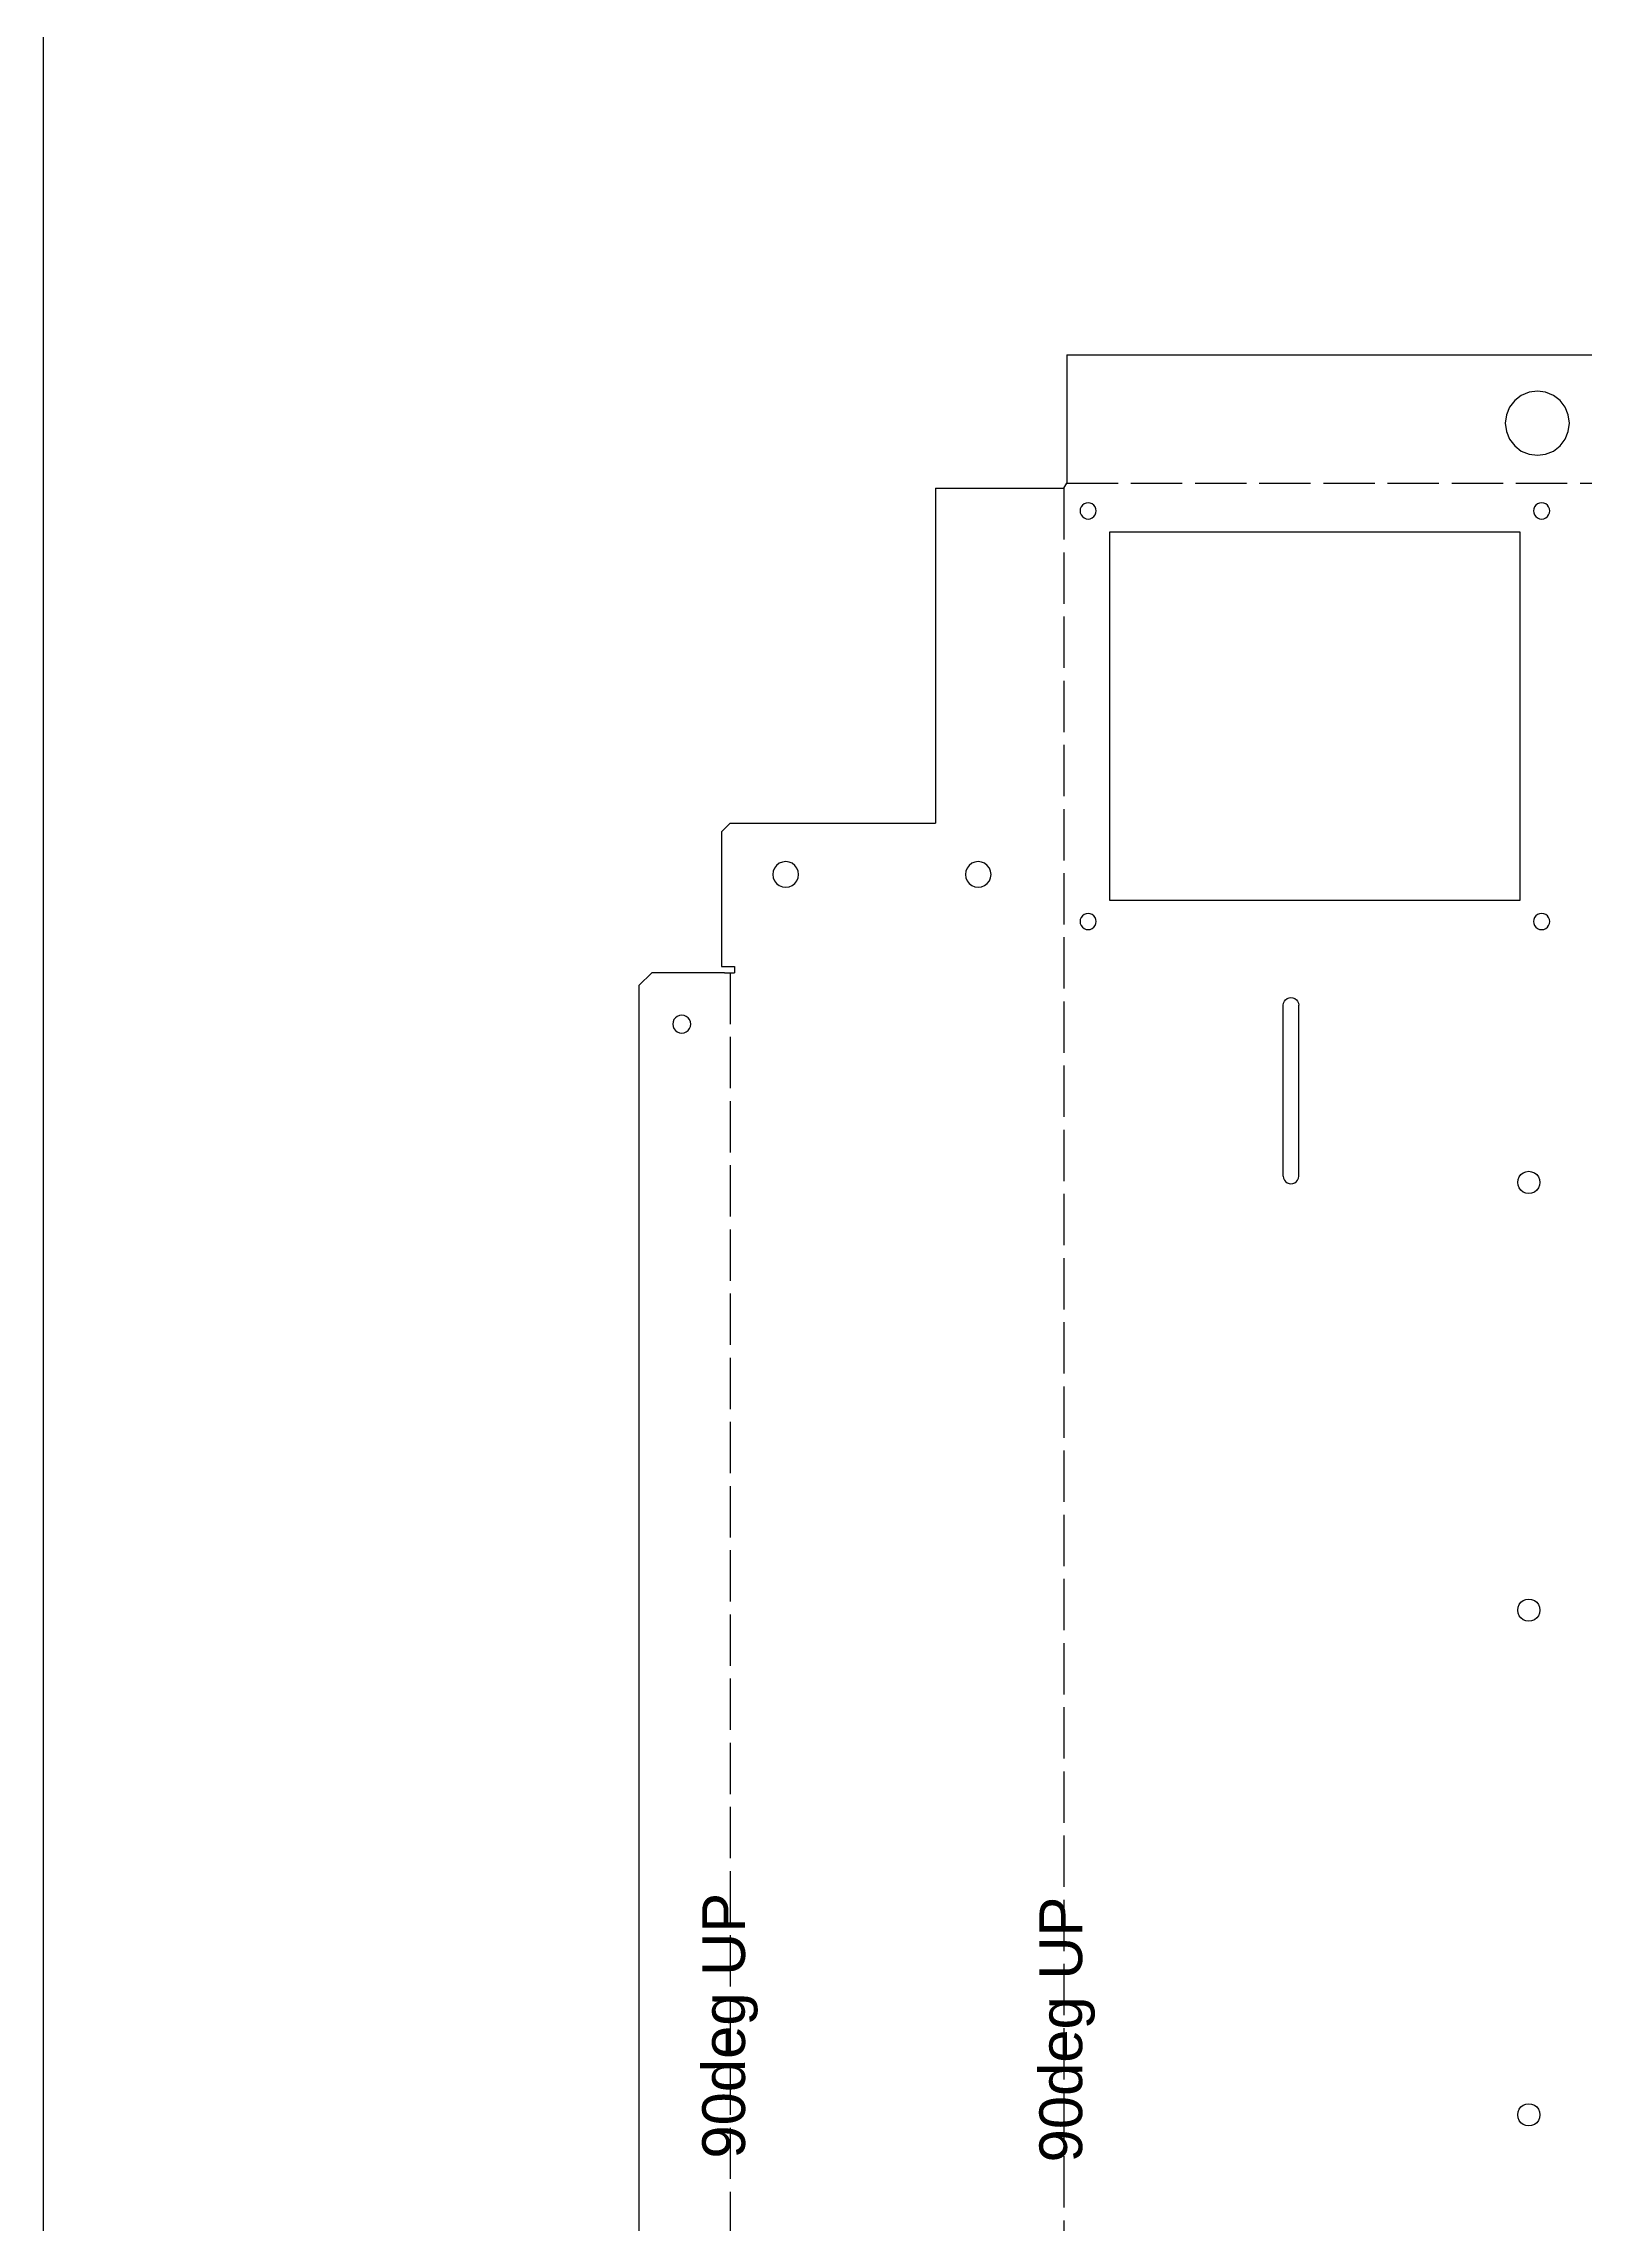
# Model space of a CAD drawing. Extents: x -1267 to 2080, y -21 to 4009.
# Drawn here: x -1267 to -907, y 1571 to 2081 of the extents above; entities that cross this region are included whole.
import ezdxf

# ---------------------------------------------------------------- set-up
doc = ezdxf.new("R2010")
doc.units = 0
doc.linetypes.add('ACAD_ISO02W100', pattern=[15, 12, -3])
doc.layers.get('0').update_dxf_attribs({"true_color": 0xffffff})
doc.layers.add('Layer0', color=7, linetype='Continuous', true_color=0xffffff)
doc.styles.add('textstyle50', font='')
doc.styles.add('textstyle51', font='')
doc.styles.get('textstyle50').set_extended_font_data('Arial')
doc.styles.get('textstyle51').set_extended_font_data('Arial')

msp = doc.modelspace()

# ---------------------------------------------------------------- linework, layer by layer
at = {"layer": 'Layer0'}
for p, q in [((-1267.41, 1176.79, -25.52), (-1267.41, 4008.99, -25.52)), ((-1028.24, 2007.83, 0.05), (-903.29, 2007.83, 0.05)), ((-1028.24, 2007.83, 0.05), (-1028.24, 1977.83, 0.05)), ((-920.18, 1999.07, 0.05), (-921.99, 1998.32, 0.05)), ((-918.24, 1999.33, 0.05), (-920.18, 1999.07, 0.05)), ((-916.3, 1999.07, 0.05), (-918.24, 1999.33, 0.05)), ((-914.49, 1998.32, 0.05), (-916.3, 1999.07, 0.05)), ((-925.49, 1993.77, 0.05), (-925.74, 1991.83, 0.05)), ((-924.74, 1995.58, 0.05), (-925.49, 1993.77, 0.05)), ((-923.54, 1997.13, 0.05), (-924.74, 1995.58, 0.05)), ((-921.99, 1998.32, 0.05), (-923.54, 1997.13, 0.05)), ((-912.94, 1997.13, 0.05), (-914.49, 1998.32, 0.05)), ((-911.75, 1995.58, 0.05), (-912.94, 1997.13, 0.05)), ((-911, 1993.77, 0.05), (-911.75, 1995.58, 0.05)), ((-910.74, 1991.83, 0.05), (-911, 1993.77, 0.05)), ((-925.74, 1991.83, 0.05), (-925.49, 1989.89, 0.05)), ((-925.49, 1989.89, 0.05), (-924.74, 1988.08, 0.05)), ((-911.75, 1988.08, 0.05), (-911, 1989.89, 0.05)), ((-911, 1989.89, 0.05), (-910.74, 1991.83, 0.05)), ((-924.74, 1988.08, 0.05), (-923.54, 1986.52, 0.05)), ((-923.54, 1986.52, 0.05), (-921.99, 1985.33, 0.05)), ((-921.99, 1985.33, 0.05), (-920.18, 1984.58, 0.05)), ((-920.18, 1984.58, 0.05), (-918.24, 1984.33, 0.05)), ((-918.24, 1984.33, 0.05), (-916.3, 1984.58, 0.05)), ((-916.3, 1984.58, 0.05), (-914.49, 1985.33, 0.05)), ((-914.49, 1985.33, 0.05), (-912.94, 1986.52, 0.05)), ((-912.94, 1986.52, 0.05), (-911.75, 1988.08, 0.05)), ((-1058.94, 1976.63, 0.05), (-1028.94, 1976.63, 0.05)), ((-1058.94, 1976.63, 0.05), (-1058.94, 1898.33, 0.05)), ((-1028.94, 1976.63, 0.05), (-1028.24, 1977.83, 0.05)), ((-1023.73, 1973.16, 0.05), (-1024.19, 1972.97, 0.05)), ((-1023.24, 1973.23, 0.05), (-1023.73, 1973.16, 0.05)), ((-1022.75, 1973.16, 0.05), (-1023.24, 1973.23, 0.05)), ((-1022.29, 1972.97, 0.05), (-1022.75, 1973.16, 0.05)), ((-917.73, 1973.16, 0.05), (-918.19, 1972.97, 0.05)), ((-917.24, 1973.23, 0.05), (-917.73, 1973.16, 0.05)), ((-916.75, 1973.16, 0.05), (-917.24, 1973.23, 0.05)), ((-916.29, 1972.97, 0.05), (-916.75, 1973.16, 0.05)), ((-1025.08, 1971.82, 0.05), (-1025.14, 1971.33, 0.05)), ((-1025.14, 1971.33, 0.05), (-1025.08, 1970.84, 0.05)), ((-1024.89, 1972.28, 0.05), (-1025.08, 1971.82, 0.05)), ((-1025.08, 1970.84, 0.05), (-1024.89, 1970.38, 0.05)), ((-1024.58, 1972.67, 0.05), (-1024.89, 1972.28, 0.05)), ((-1024.89, 1970.38, 0.05), (-1024.58, 1969.98, 0.05)), ((-1024.19, 1972.97, 0.05), (-1024.58, 1972.67, 0.05)), ((-1024.58, 1969.98, 0.05), (-1024.19, 1969.68, 0.05)), ((-1024.19, 1969.68, 0.05), (-1023.73, 1969.49, 0.05)), ((-1023.73, 1969.49, 0.05), (-1023.24, 1969.43, 0.05)), ((-1023.24, 1969.43, 0.05), (-1022.75, 1969.49, 0.05)), ((-1022.75, 1969.49, 0.05), (-1022.29, 1969.68, 0.05)), ((-1021.9, 1972.67, 0.05), (-1022.29, 1972.97, 0.05)), ((-1022.29, 1969.68, 0.05), (-1021.9, 1969.98, 0.05)), ((-1021.6, 1972.28, 0.05), (-1021.9, 1972.67, 0.05)), ((-1021.9, 1969.98, 0.05), (-1021.6, 1970.38, 0.05)), ((-1021.41, 1971.82, 0.05), (-1021.6, 1972.28, 0.05)), ((-1021.6, 1970.38, 0.05), (-1021.41, 1970.84, 0.05)), ((-1021.34, 1971.33, 0.05), (-1021.41, 1971.82, 0.05)), ((-1021.41, 1970.84, 0.05), (-1021.34, 1971.33, 0.05)), ((-919.08, 1971.82, 0.05), (-919.14, 1971.33, 0.05)), ((-919.14, 1971.33, 0.05), (-919.08, 1970.84, 0.05)), ((-918.89, 1972.28, 0.05), (-919.08, 1971.82, 0.05)), ((-919.08, 1970.84, 0.05), (-918.89, 1970.38, 0.05)), ((-918.58, 1972.67, 0.05), (-918.89, 1972.28, 0.05)), ((-918.89, 1970.38, 0.05), (-918.58, 1969.98, 0.05)), ((-918.19, 1972.97, 0.05), (-918.58, 1972.67, 0.05)), ((-918.58, 1969.98, 0.05), (-918.19, 1969.68, 0.05)), ((-918.19, 1969.68, 0.05), (-917.73, 1969.49, 0.05)), ((-917.73, 1969.49, 0.05), (-917.24, 1969.43, 0.05)), ((-917.24, 1969.43, 0.05), (-916.75, 1969.49, 0.05)), ((-916.75, 1969.49, 0.05), (-916.29, 1969.68, 0.05)), ((-915.9, 1972.67, 0.05), (-916.29, 1972.97, 0.05)), ((-916.29, 1969.68, 0.05), (-915.9, 1969.98, 0.05)), ((-915.6, 1972.28, 0.05), (-915.9, 1972.67, 0.05)), ((-915.9, 1969.98, 0.05), (-915.6, 1970.38, 0.05)), ((-915.41, 1971.82, 0.05), (-915.6, 1972.28, 0.05)), ((-915.6, 1970.38, 0.05), (-915.41, 1970.84, 0.05)), ((-915.34, 1971.33, 0.05), (-915.41, 1971.82, 0.05)), ((-915.41, 1970.84, 0.05), (-915.34, 1971.33, 0.05)), ((-922.24, 1966.33, 0.05), (-1018.24, 1966.33, 0.05)), ((-1018.24, 1966.33, 0.05), (-1018.24, 1880.33, 0.05)), ((-922.24, 1880.33, 0.05), (-922.24, 1966.33, 0.05)), ((-1108.94, 1896.33, 0.05), (-1106.94, 1898.33, 0.05)), ((-1106.94, 1898.33, 0.05), (-1058.94, 1898.33, 0.05)), ((-1108.94, 1896.33, 0.05), (-1108.94, 1866.33, 0.05)), ((-1096.84, 1887.1, 0.05), (-1096.94, 1886.33, 0.05)), ((-1096.54, 1887.83, 0.05), (-1096.84, 1887.1, 0.05)), ((-1096.06, 1888.45, 0.05), (-1096.54, 1887.83, 0.05)), ((-1095.44, 1888.93, 0.05), (-1096.06, 1888.45, 0.05)), ((-1094.72, 1889.22, 0.05), (-1095.44, 1888.93, 0.05)), ((-1093.94, 1889.33, 0.05), (-1094.72, 1889.22, 0.05)), ((-1093.16, 1889.22, 0.05), (-1093.94, 1889.33, 0.05)), ((-1092.44, 1888.93, 0.05), (-1093.16, 1889.22, 0.05)), ((-1091.82, 1888.45, 0.05), (-1092.44, 1888.93, 0.05)), ((-1091.34, 1887.83, 0.05), (-1091.82, 1888.45, 0.05)), ((-1091.04, 1887.1, 0.05), (-1091.34, 1887.83, 0.05)), ((-1090.94, 1886.33, 0.05), (-1091.04, 1887.1, 0.05)), ((-1051.84, 1887.1, 0.05), (-1051.94, 1886.33, 0.05)), ((-1051.54, 1887.83, 0.05), (-1051.84, 1887.1, 0.05)), ((-1051.06, 1888.45, 0.05), (-1051.54, 1887.83, 0.05)), ((-1050.44, 1888.93, 0.05), (-1051.06, 1888.45, 0.05)), ((-1049.72, 1889.22, 0.05), (-1050.44, 1888.93, 0.05)), ((-1048.94, 1889.33, 0.05), (-1049.72, 1889.22, 0.05)), ((-1048.16, 1889.22, 0.05), (-1048.94, 1889.33, 0.05)), ((-1047.44, 1888.93, 0.05), (-1048.16, 1889.22, 0.05)), ((-1046.82, 1888.45, 0.05), (-1047.44, 1888.93, 0.05)), ((-1046.34, 1887.83, 0.05), (-1046.82, 1888.45, 0.05)), ((-1046.04, 1887.1, 0.05), (-1046.34, 1887.83, 0.05)), ((-1045.94, 1886.33, 0.05), (-1046.04, 1887.1, 0.05)), ((-1096.94, 1886.33, 0.05), (-1096.84, 1885.55, 0.05)), ((-1096.84, 1885.55, 0.05), (-1096.54, 1884.83, 0.05)), ((-1096.54, 1884.83, 0.05), (-1096.06, 1884.21, 0.05)), ((-1096.06, 1884.21, 0.05), (-1095.44, 1883.73, 0.05)), ((-1095.44, 1883.73, 0.05), (-1094.72, 1883.43, 0.05)), ((-1094.72, 1883.43, 0.05), (-1093.94, 1883.33, 0.05)), ((-1093.94, 1883.33, 0.05), (-1093.16, 1883.43, 0.05)), ((-1093.16, 1883.43, 0.05), (-1092.44, 1883.73, 0.05)), ((-1092.44, 1883.73, 0.05), (-1091.82, 1884.21, 0.05)), ((-1091.82, 1884.21, 0.05), (-1091.34, 1884.83, 0.05)), ((-1091.34, 1884.83, 0.05), (-1091.04, 1885.55, 0.05)), ((-1091.04, 1885.55, 0.05), (-1090.94, 1886.33, 0.05)), ((-1051.94, 1886.33, 0.05), (-1051.84, 1885.55, 0.05)), ((-1051.84, 1885.55, 0.05), (-1051.54, 1884.83, 0.05)), ((-1051.54, 1884.83, 0.05), (-1051.06, 1884.21, 0.05)), ((-1051.06, 1884.21, 0.05), (-1050.44, 1883.73, 0.05)), ((-1050.44, 1883.73, 0.05), (-1049.72, 1883.43, 0.05)), ((-1049.72, 1883.43, 0.05), (-1048.94, 1883.33, 0.05)), ((-1048.94, 1883.33, 0.05), (-1048.16, 1883.43, 0.05)), ((-1048.16, 1883.43, 0.05), (-1047.44, 1883.73, 0.05)), ((-1047.44, 1883.73, 0.05), (-1046.82, 1884.21, 0.05)), ((-1046.82, 1884.21, 0.05), (-1046.34, 1884.83, 0.05)), ((-1046.34, 1884.83, 0.05), (-1046.04, 1885.55, 0.05)), ((-1046.04, 1885.55, 0.05), (-1045.94, 1886.33, 0.05)), ((-1024.58, 1876.67, 0.05), (-1024.89, 1876.28, 0.05)), ((-1024.19, 1876.97, 0.05), (-1024.58, 1876.67, 0.05)), ((-1023.73, 1877.16, 0.05), (-1024.19, 1876.97, 0.05)), ((-1023.24, 1877.23, 0.05), (-1023.73, 1877.16, 0.05)), ((-1022.75, 1877.16, 0.05), (-1023.24, 1877.23, 0.05)), ((-1022.29, 1876.97, 0.05), (-1022.75, 1877.16, 0.05)), ((-1021.9, 1876.67, 0.05), (-1022.29, 1876.97, 0.05)), ((-1021.6, 1876.28, 0.05), (-1021.9, 1876.67, 0.05)), ((-1018.24, 1880.33, 0.05), (-922.24, 1880.33, 0.05)), ((-918.58, 1876.67, 0.05), (-918.89, 1876.28, 0.05)), ((-918.19, 1876.97, 0.05), (-918.58, 1876.67, 0.05)), ((-917.73, 1877.16, 0.05), (-918.19, 1876.97, 0.05)), ((-917.24, 1877.23, 0.05), (-917.73, 1877.16, 0.05)), ((-916.75, 1877.16, 0.05), (-917.24, 1877.23, 0.05)), ((-916.29, 1876.97, 0.05), (-916.75, 1877.16, 0.05)), ((-915.9, 1876.67, 0.05), (-916.29, 1876.97, 0.05)), ((-915.6, 1876.28, 0.05), (-915.9, 1876.67, 0.05)), ((-1025.08, 1875.82, 0.05), (-1025.14, 1875.33, 0.05)), ((-1025.14, 1875.33, 0.05), (-1025.08, 1874.84, 0.05)), ((-1024.89, 1876.28, 0.05), (-1025.08, 1875.82, 0.05)), ((-1025.08, 1874.84, 0.05), (-1024.89, 1874.38, 0.05)), ((-1024.89, 1874.38, 0.05), (-1024.58, 1873.98, 0.05)), ((-1024.58, 1873.98, 0.05), (-1024.19, 1873.68, 0.05)), ((-1024.19, 1873.68, 0.05), (-1023.73, 1873.49, 0.05)), ((-1023.73, 1873.49, 0.05), (-1023.24, 1873.43, 0.05)), ((-1023.24, 1873.43, 0.05), (-1022.75, 1873.49, 0.05)), ((-1022.75, 1873.49, 0.05), (-1022.29, 1873.68, 0.05)), ((-1022.29, 1873.68, 0.05), (-1021.9, 1873.98, 0.05)), ((-1021.9, 1873.98, 0.05), (-1021.6, 1874.38, 0.05)), ((-1021.41, 1875.82, 0.05), (-1021.6, 1876.28, 0.05)), ((-1021.6, 1874.38, 0.05), (-1021.41, 1874.84, 0.05)), ((-1021.34, 1875.33, 0.05), (-1021.41, 1875.82, 0.05)), ((-1021.41, 1874.84, 0.05), (-1021.34, 1875.33, 0.05)), ((-919.08, 1875.82, 0.05), (-919.14, 1875.33, 0.05)), ((-919.14, 1875.33, 0.05), (-919.08, 1874.84, 0.05)), ((-918.89, 1876.28, 0.05), (-919.08, 1875.82, 0.05)), ((-919.08, 1874.84, 0.05), (-918.89, 1874.38, 0.05)), ((-918.89, 1874.38, 0.05), (-918.58, 1873.98, 0.05)), ((-918.58, 1873.98, 0.05), (-918.19, 1873.68, 0.05)), ((-918.19, 1873.68, 0.05), (-917.73, 1873.49, 0.05)), ((-917.73, 1873.49, 0.05), (-917.24, 1873.43, 0.05)), ((-917.24, 1873.43, 0.05), (-916.75, 1873.49, 0.05)), ((-916.75, 1873.49, 0.05), (-916.29, 1873.68, 0.05)), ((-916.29, 1873.68, 0.05), (-915.9, 1873.98, 0.05)), ((-915.9, 1873.98, 0.05), (-915.6, 1874.38, 0.05)), ((-915.41, 1875.82, 0.05), (-915.6, 1876.28, 0.05)), ((-915.6, 1874.38, 0.05), (-915.41, 1874.84, 0.05)), ((-915.34, 1875.33, 0.05), (-915.41, 1875.82, 0.05)), ((-915.41, 1874.84, 0.05), (-915.34, 1875.33, 0.05)), ((-1108.94, 1866.33, 0.05), (-1108.94, 1864.83, 0.05)), ((-1125.24, 1863.33, 0.05), (-1128.24, 1860.33, 0.05)), ((-1108.24, 1863.33, 0.05), (-1125.24, 1863.33, 0.05)), ((-1108.94, 1864.83, 0.05), (-1105.94, 1864.83, 0.05)), ((-1108.24, 1863.33, 0.05), (-1106.94, 1863.33, 0.05)), ((-1106.94, 1863.33, 0.05), (-1105.94, 1863.33, 0.05)), ((-1105.94, 1864.83, 0.05), (-1105.94, 1863.33, 0.05)), ((-1128.24, 1860.33, 0.05), (-1128.24, 1404.8, 0.05)), ((-977.63, 1855.78, 0.05), (-977.56, 1856.24, 0.05)), ((-977.56, 1856.24, 0.05), (-977.38, 1856.68, 0.05)), ((-977.38, 1856.68, 0.05), (-977.1, 1857.05, 0.05)), ((-977.1, 1857.05, 0.05), (-976.73, 1857.34, 0.05)), ((-976.73, 1857.34, 0.05), (-976.29, 1857.52, 0.05)), ((-976.29, 1857.52, 0.05), (-975.83, 1857.58, 0.05)), ((-975.83, 1857.58, 0.05), (-975.36, 1857.52, 0.05)), ((-975.36, 1857.52, 0.05), (-974.93, 1857.34, 0.05)), ((-974.93, 1857.34, 0.05), (-974.55, 1857.05, 0.05)), ((-974.55, 1857.05, 0.05), (-974.27, 1856.68, 0.05)), ((-974.27, 1856.68, 0.05), (-974.09, 1856.24, 0.05)), ((-974.09, 1856.24, 0.05), (-974.03, 1855.78, 0.05)), ((-1120.27, 1851.88, 0.05), (-1120.34, 1851.33, 0.05)), ((-1120.34, 1851.33, 0.05), (-1120.27, 1850.79, 0.05)), ((-1120.06, 1852.38, 0.05), (-1120.27, 1851.88, 0.05)), ((-1120.27, 1850.79, 0.05), (-1120.06, 1850.28, 0.05)), ((-1119.73, 1852.82, 0.05), (-1120.06, 1852.38, 0.05)), ((-1119.29, 1853.15, 0.05), (-1119.73, 1852.82, 0.05)), ((-1118.78, 1853.36, 0.05), (-1119.29, 1853.15, 0.05)), ((-1118.24, 1853.43, 0.05), (-1118.78, 1853.36, 0.05)), ((-1117.7, 1853.36, 0.05), (-1118.24, 1853.43, 0.05)), ((-1117.19, 1853.15, 0.05), (-1117.7, 1853.36, 0.05)), ((-1116.76, 1852.82, 0.05), (-1117.19, 1853.15, 0.05)), ((-1116.42, 1852.38, 0.05), (-1116.76, 1852.82, 0.05)), ((-1116.21, 1851.88, 0.05), (-1116.42, 1852.38, 0.05)), ((-1116.42, 1850.28, 0.05), (-1116.21, 1850.79, 0.05)), ((-1116.14, 1851.33, 0.05), (-1116.21, 1851.88, 0.05)), ((-1116.21, 1850.79, 0.05), (-1116.14, 1851.33, 0.05)), ((-977.63, 1815.78, 0.05), (-977.63, 1855.78, 0.05)), ((-974.03, 1815.78, 0.05), (-974.03, 1855.78, 0.05)), ((-1120.06, 1850.28, 0.05), (-1119.73, 1849.85, 0.05)), ((-1119.73, 1849.85, 0.05), (-1119.29, 1849.51, 0.05)), ((-1119.29, 1849.51, 0.05), (-1118.78, 1849.3, 0.05)), ((-1118.78, 1849.3, 0.05), (-1118.24, 1849.23, 0.05)), ((-1118.24, 1849.23, 0.05), (-1117.7, 1849.3, 0.05)), ((-1117.7, 1849.3, 0.05), (-1117.19, 1849.51, 0.05)), ((-1117.19, 1849.51, 0.05), (-1116.76, 1849.85, 0.05)), ((-1116.76, 1849.85, 0.05), (-1116.42, 1850.28, 0.05)), ((-977.63, 1815.78, 0.05), (-977.56, 1815.31, 0.05)), ((-977.56, 1815.31, 0.05), (-977.38, 1814.88, 0.05)), ((-974.27, 1814.88, 0.05), (-974.09, 1815.31, 0.05)), ((-974.09, 1815.31, 0.05), (-974.03, 1815.78, 0.05)), ((-922.75, 1815, 0.05), (-922.49, 1815.63, 0.05)), ((-922.49, 1815.63, 0.05), (-922.08, 1816.17, 0.05)), ((-922.08, 1816.17, 0.05), (-921.54, 1816.58, 0.05)), ((-921.54, 1816.58, 0.05), (-920.91, 1816.84, 0.05)), ((-920.91, 1816.84, 0.05), (-920.24, 1816.93, 0.05)), ((-920.24, 1816.93, 0.05), (-919.57, 1816.84, 0.05)), ((-919.57, 1816.84, 0.05), (-918.94, 1816.58, 0.05)), ((-918.94, 1816.58, 0.05), (-918.4, 1816.17, 0.05)), ((-918.4, 1816.17, 0.05), (-917.99, 1815.63, 0.05)), ((-917.99, 1815.63, 0.05), (-917.73, 1815, 0.05)), ((-977.38, 1814.88, 0.05), (-977.1, 1814.51, 0.05)), ((-977.1, 1814.51, 0.05), (-976.73, 1814.22, 0.05)), ((-976.73, 1814.22, 0.05), (-976.29, 1814.04, 0.05)), ((-976.29, 1814.04, 0.05), (-975.83, 1813.98, 0.05)), ((-975.83, 1813.98, 0.05), (-975.36, 1814.04, 0.05)), ((-975.36, 1814.04, 0.05), (-974.93, 1814.22, 0.05)), ((-974.93, 1814.22, 0.05), (-974.55, 1814.51, 0.05)), ((-974.55, 1814.51, 0.05), (-974.27, 1814.88, 0.05)), ((-922.84, 1814.33, 0.05), (-922.75, 1815, 0.05)), ((-922.75, 1813.65, 0.05), (-922.84, 1814.33, 0.05)), ((-922.49, 1813.03, 0.05), (-922.75, 1813.65, 0.05)), ((-922.08, 1812.49, 0.05), (-922.49, 1813.03, 0.05)), ((-921.54, 1812.08, 0.05), (-922.08, 1812.49, 0.05)), ((-920.91, 1811.82, 0.05), (-921.54, 1812.08, 0.05)), ((-920.24, 1811.73, 0.05), (-920.91, 1811.82, 0.05)), ((-919.57, 1811.82, 0.05), (-920.24, 1811.73, 0.05)), ((-918.94, 1812.08, 0.05), (-919.57, 1811.82, 0.05)), ((-918.4, 1812.49, 0.05), (-918.94, 1812.08, 0.05)), ((-917.99, 1813.03, 0.05), (-918.4, 1812.49, 0.05)), ((-917.73, 1813.65, 0.05), (-917.99, 1813.03, 0.05)), ((-917.73, 1815, 0.05), (-917.64, 1814.33, 0.05)), ((-917.64, 1814.33, 0.05), (-917.73, 1813.65, 0.05)), ((-922.84, 1714.33, 0.05), (-922.75, 1715, 0.05)), ((-922.75, 1713.65, 0.05), (-922.84, 1714.33, 0.05)), ((-922.75, 1715, 0.05), (-922.49, 1715.63, 0.05)), ((-922.49, 1713.03, 0.05), (-922.75, 1713.65, 0.05)), ((-922.49, 1715.63, 0.05), (-922.08, 1716.17, 0.05)), ((-922.08, 1716.17, 0.05), (-921.54, 1716.58, 0.05)), ((-921.54, 1716.58, 0.05), (-920.91, 1716.84, 0.05)), ((-920.91, 1716.84, 0.05), (-920.24, 1716.93, 0.05)), ((-920.24, 1716.93, 0.05), (-919.57, 1716.84, 0.05)), ((-919.57, 1716.84, 0.05), (-918.94, 1716.58, 0.05)), ((-918.94, 1716.58, 0.05), (-918.4, 1716.17, 0.05)), ((-918.4, 1716.17, 0.05), (-917.99, 1715.63, 0.05)), ((-917.99, 1715.63, 0.05), (-917.73, 1715, 0.05)), ((-917.73, 1713.65, 0.05), (-917.99, 1713.03, 0.05)), ((-917.73, 1715, 0.05), (-917.64, 1714.33, 0.05)), ((-917.64, 1714.33, 0.05), (-917.73, 1713.65, 0.05)), ((-922.08, 1712.49, 0.05), (-922.49, 1713.03, 0.05)), ((-921.54, 1712.08, 0.05), (-922.08, 1712.49, 0.05)), ((-920.91, 1711.82, 0.05), (-921.54, 1712.08, 0.05)), ((-920.24, 1711.73, 0.05), (-920.91, 1711.82, 0.05)), ((-919.57, 1711.82, 0.05), (-920.24, 1711.73, 0.05)), ((-918.94, 1712.08, 0.05), (-919.57, 1711.82, 0.05)), ((-918.4, 1712.49, 0.05), (-918.94, 1712.08, 0.05)), ((-917.99, 1713.03, 0.05), (-918.4, 1712.49, 0.05)), ((-922.84, 1596.33, 0.05), (-922.75, 1597, 0.05)), ((-922.75, 1595.65, 0.05), (-922.84, 1596.33, 0.05)), ((-922.75, 1597, 0.05), (-922.49, 1597.63, 0.05)), ((-922.49, 1597.63, 0.05), (-922.08, 1598.17, 0.05)), ((-922.08, 1598.17, 0.05), (-921.54, 1598.58, 0.05)), ((-921.54, 1598.58, 0.05), (-920.91, 1598.84, 0.05)), ((-920.91, 1598.84, 0.05), (-920.24, 1598.93, 0.05)), ((-920.24, 1598.93, 0.05), (-919.57, 1598.84, 0.05)), ((-919.57, 1598.84, 0.05), (-918.94, 1598.58, 0.05)), ((-918.94, 1598.58, 0.05), (-918.4, 1598.17, 0.05)), ((-918.4, 1598.17, 0.05), (-917.99, 1597.63, 0.05)), ((-917.99, 1597.63, 0.05), (-917.73, 1597, 0.05)), ((-917.73, 1597, 0.05), (-917.64, 1596.33, 0.05)), ((-917.64, 1596.33, 0.05), (-917.73, 1595.65, 0.05)), ((-922.49, 1595.03, 0.05), (-922.75, 1595.65, 0.05)), ((-922.08, 1594.49, 0.05), (-922.49, 1595.03, 0.05)), ((-921.54, 1594.08, 0.05), (-922.08, 1594.49, 0.05)), ((-920.91, 1593.82, 0.05), (-921.54, 1594.08, 0.05)), ((-920.24, 1593.73, 0.05), (-920.91, 1593.82, 0.05)), ((-919.57, 1593.82, 0.05), (-920.24, 1593.73, 0.05)), ((-918.94, 1594.08, 0.05), (-919.57, 1593.82, 0.05)), ((-918.4, 1594.49, 0.05), (-918.94, 1594.08, 0.05)), ((-917.99, 1595.03, 0.05), (-918.4, 1594.49, 0.05)), ((-917.73, 1595.65, 0.05), (-917.99, 1595.03, 0.05))]:
    msp.add_line(p, q, dxfattribs=at)
at = {"layer": 'Layer0', "color": 2, "linetype": 'ACAD_ISO02W100', "true_color": 0xffff00}
for p, q in [((-1028.94, 1976.63, 0.05), (-1028.94, 1378.8, 0.05)), ((-1028.24, 1977.83, 0.05), (-592.74, 1977.83, 0.05)), ((-1106.94, 1863.33, 0.05), (-1106.94, 1401.8, 0.05))]:
    msp.add_line(p, q, dxfattribs=at)

# ---------------------------------------------------------------- texts
at = {"char_height": 1, "attachment_point": 1, "rotation": 90}
for insert, style in [((-1113.45, 1586.1), 'textstyle50'), ((-1034.64, 1585.21), 'textstyle51')]:
    msp.add_mtext('\\H10;90deg UP\\P', dxfattribs=dict(at, insert=insert, style=style))

doc.saveas('drawing.dxf')
